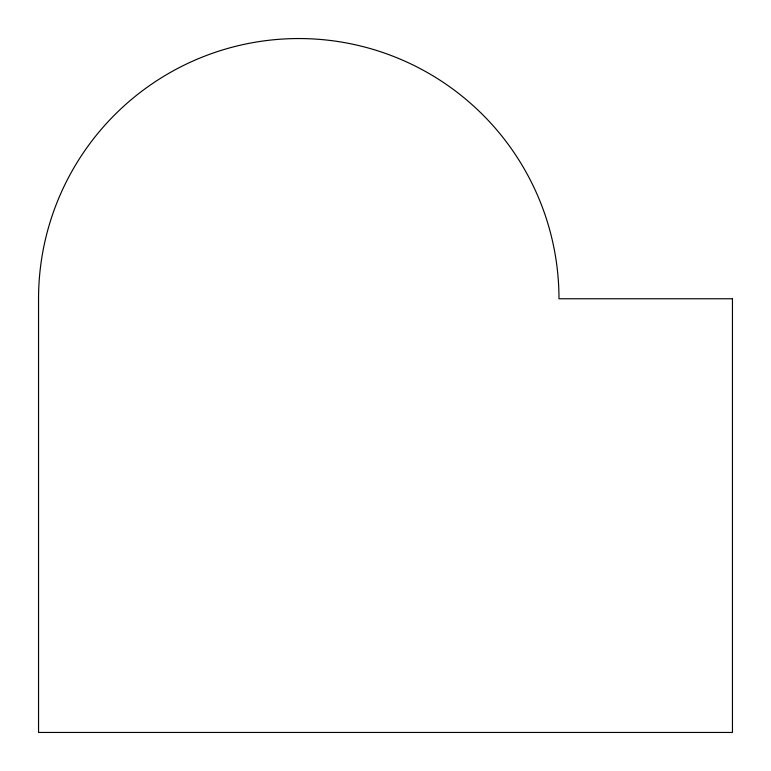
<?xml version="1.0" encoding="UTF-8"?>
<svg xmlns="http://www.w3.org/2000/svg" width="771" height="771" viewBox="0 0 771 771"><rect width="100%" height="100%" fill="white"/><g stroke="black" fill="none" stroke-linecap="round" stroke-linejoin="round"><path stroke-width="1.16" d="M732.45 298.762L558.975 298.762A260.212 260.212 0 0 0 298.762 38.55A260.212 260.212 0 0 0 38.55 298.762L38.55 732.45L732.45 732.45L732.45 298.762"/></g></svg>
